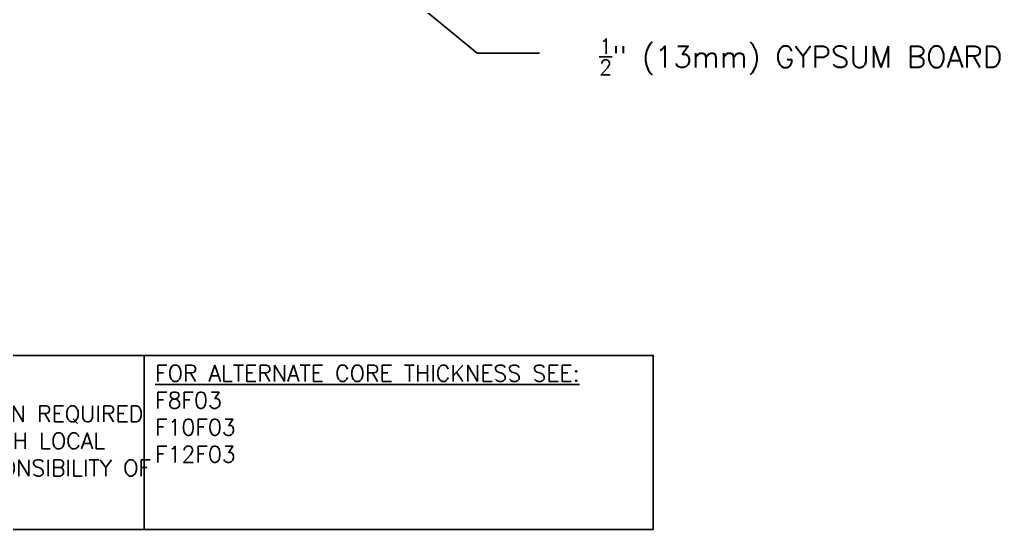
# Model space of a CAD drawing. Header units: inches. Extents: x 99.9 to 155, y 149 to 223.8.
# Drawn here: x 120.13 to 154.12, y 148.97 to 166.66 of the extents above; entities that cross this region are included whole.
import ezdxf

# ---------------------------------------------------------------- set-up
doc = ezdxf.new("R2010")
doc.units = ezdxf.units.IN
doc.header["$LTSCALE"] = 0.5
doc.header["$MEASUREMENT"] = 0
doc.layers.add('TEXT', color=4, linetype='Continuous')
doc.styles.add('DIM', font='romans.shx', dxfattribs={"width": 0.7})
doc.styles.add('ROMANS', font='romans.shx', dxfattribs={"height": 0.75})
doc.styles.get("Standard").update_dxf_attribs({"font": 'romans.shx', "height": 0.75})
doc.dimstyles.new('ext_12', dxfattribs={"dimscale": 12, "dimtxt": 0.075, "dimasz": 0.09375, "dimexe": 0.09375, "dimexo": 0.0625, "dimgap": 0.0625, "dimtad": 1, "dimdec": 1, "dimzin": 2, "dimdsep": 46, "dimlunit": 4, "dimtxsty": 'DIM', "dimcen": 0.09, "dimdle": 0.09375, "dimclrt": 4, "dimadec": 0, "dimazin": 0, "dimtfac": 1, "dimtdec": 1, "dimtmove": 2, "dimatfit": 3, "dimfxl": 1, "dimfrac": 2, "dimtolj": 1, "dimtzin": 0, "dimarcsym": 0})

msp = doc.modelspace()

# ---------------------------------------------------------------- linework, layer by layer
at = {"layer": 'TEXT'}
msp.add_lwpolyline([(111.4706186923959, 155.0092042688312), (124.4541245193508, 155.0092042688312), (124.4541245193508, 148.9711620575479), (111.4706186923959, 148.9711620575479)], close=True, dxfattribs=at)
msp.add_lwpolyline([(124.4541245193508, 155.0092042688312), (142.1146568488891, 155.0092042688312), (142.1146568488891, 148.9711620575479), (124.4541245193508, 148.9711620575479)], dxfattribs=at)

# ---------------------------------------------------------------- texts
at = {"layer": 'TEXT', "insert": (154.2200942172426, 165.3713821925587), "char_height": 0.75, "width": 19.5774976747241, "attachment_point": 6, "style": 'ROMANS'}
msp.add_mtext('\\A1;{\\H0.7x;\\S1/2;}" (13mm) GYPSUM BOARD', dxfattribs=at)
at = {"layer": 'TEXT', "char_height": 0.5625, "attachment_point": 4}
for s, insert, width in [('{\\LFOR ALTERNATE CORE THICKNESS SEE:\\P}F8F03\\PF10F03\\PF12F03', (124.8295335730989, 152.9831446150131), 23.33295210344748), ('{\\LDISCLAIMER NOTICE:}\\PSPECIFIC INFORMATION REQUIRED FOR COMPLIANCE WITH LOCAL CODES IS THE RESPONSIBILITY OF THE DESIGNER', (111.8375660773197, 152.0431148982277), 14.00235015036683)]:
    msp.add_mtext(s, dxfattribs=dict(at, insert=insert, width=width))

# ---------------------------------------------------------------- leaders
at = {"layer": 'TEXT'}
msp.add_leader([(129.5967231716793, 170.7653158520743), (136.0070838145452, 165.5013733847341), (138.1623225358148, 165.5013733847341)], dimstyle='ext_12', override={"dimgap": 0.0625, "dimtad": 0}, dxfattribs=at)

doc.saveas('drawing.dxf')
